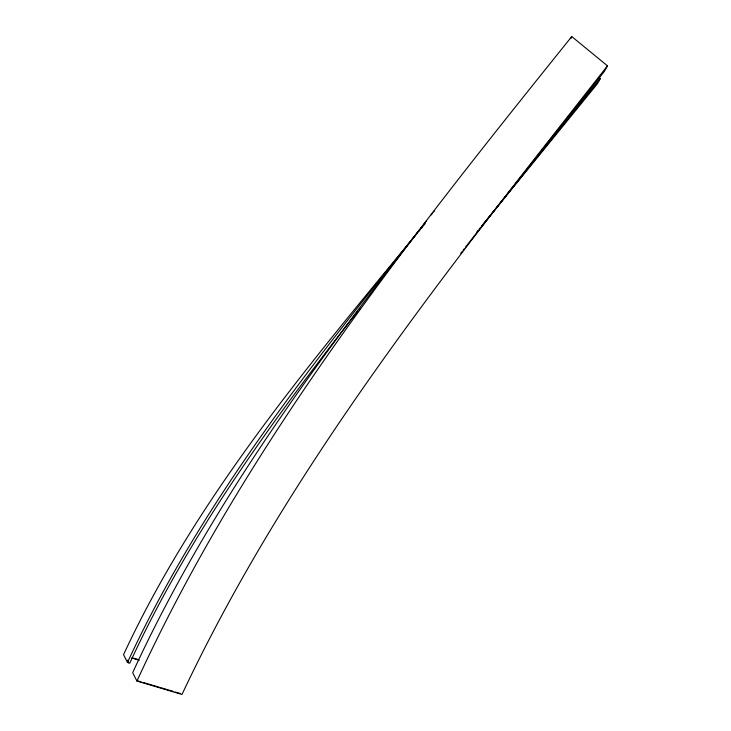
<?xml version="1.0" encoding="UTF-8"?>
<svg xmlns="http://www.w3.org/2000/svg" width="731" height="731" viewBox="0 0 731 731"><rect width="100%" height="100%" fill="white"/><g stroke="black" fill="none" stroke-linecap="round" stroke-linejoin="round"><path stroke-width="1.1" d="M570.874 38.606L571.752 36.55L607.47 65.845L604.263 71.547L469.896 241.495M607.47 65.845C451.411 264.823 290.308 464.295 181.982 694.45L136.935 681.054C245.826 444.11 409.461 238.589 571.752 36.55M349.025 322.408C266.075 429.079 186.478 539.935 129.78 663.163L127.486 662.46C200.44 504.609 309.14 367.218 417.538 232.549M599.164 77.523L600.352 78.5L597.373 83.791L481.464 226.336M460.768 253.246L461.91 251.775M463.052 250.304L464.194 248.832M465.336 247.361L467.045 245.159M467.612 244.428L469.329 242.226M350.195 320.918L357.761 311.242M419.676 229.625C311.424 368.451 206.453 512.029 132.676 672.675L136.935 681.054M420.252 228.894L426.575 220.808M431.18 214.951L432.332 213.489M358.93 309.761L360.091 308.281M433.483 212.027L434.625 210.565M600.352 78.5L481.327 226.555M418.114 231.837L419.85 229.698M421.001 228.264L424.473 223.988M476.904 231.873L478.047 230.484M479.18 229.105L480.322 227.716M424.026 225.02L425.186 223.631M415.327 235.473C307.02 366.761 195.771 499.182 123.53 654.674L127.486 662.46M415.912 234.779L417.657 232.686M418.808 231.288L419.969 229.89M421.129 228.501L422.865 226.409M137.857 680.89L141.083 681.849M143.239 682.489L159.376 687.286M160.436 687.606L173.128 691.38M175.248 692.01L180.539 693.582M133.572 658.147L137.903 659.472M131.671 657.964L139.228 660.267M127.24 660.066L128.638 662.816"/></g></svg>
